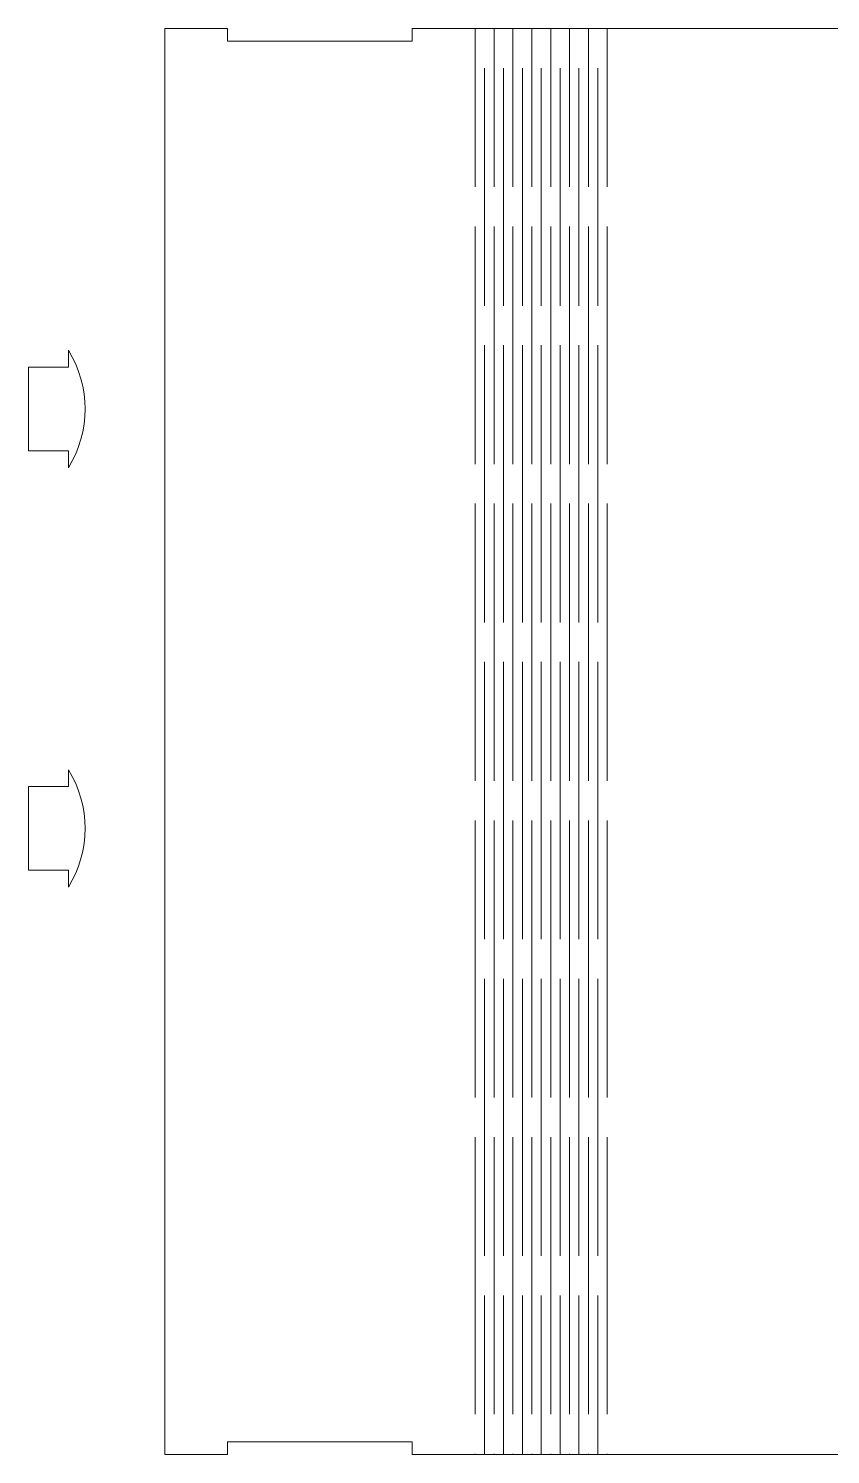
# Model space of a CAD drawing. Header units: centimetres. Extents: x -56 to 56, y -46 to 46.
# Drawn here: x 14.23 to 33.35, y -1.15 to 32.85 of the extents above; entities that cross this region are included whole.
import ezdxf

# ---------------------------------------------------------------- set-up
doc = ezdxf.new("R2010")
doc.units = ezdxf.units.CM
doc.header["$MEASUREMENT"] = 0
doc.layers.add('Camada 1', color=7, linetype='Continuous')

msp = doc.modelspace()

# ---------------------------------------------------------------- linework, layer by layer
at = {"layer": 'Camada 1', "color": 250, "lineweight": 20}
for points, knots in [([(28.02574, -1.15384), (40.15826, -1.15384), (43.06602, -1.15388), (56.02575, -1.15388), (56.02575, -1.15388), (56.02575, -1.15388), (56.02575, 32.84612), (56.02575, 32.84612), (56.02575, 32.84612), (43.05091, 32.84612), (40.18961, 32.84612), (28.02574, 32.84612), (28.02574, 32.84612), (26.98292, 32.84612), (25.91856, 32.84612), (24.87574, 32.84612), (24.87574, 32.84612), (24.87574, 32.84612), (23.37574, 32.84612), (23.37574, 32.84612), (23.37574, 32.84612), (23.37574, 32.84612), (23.37574, 32.54614), (23.37574, 32.54614), (23.37574, 32.54614), (23.37574, 32.54614), (18.97574, 32.54614), (18.97574, 32.54614), (18.97574, 32.54614), (18.97574, 32.54614), (18.97574, 32.84612), (18.97574, 32.84612), (18.97574, 32.84612), (18.97574, 32.84612), (17.47574, 32.84612), (17.47574, 32.84612), (17.47574, 32.84612), (17.47574, 32.84612), (17.47574, -1.15384), (17.47574, -1.15384), (17.47574, -1.15384), (17.47574, -1.15384), (18.97574, -1.15384), (18.97574, -1.15384), (18.97574, -1.15384), (18.97574, -1.15384), (18.97574, -0.85386), (18.97574, -0.85386), (18.97574, -0.85386), (18.97574, -0.85386), (23.37574, -0.85386), (23.37574, -0.85386), (23.37574, -0.85386), (23.37574, -0.85386), (23.37574, -1.15384), (23.37574, -1.15384), (23.37574, -1.15384), (23.37574, -1.15384), (24.87574, -1.15384), (24.87574, -1.15384), (24.87574, -1.15384), (25.91856, -1.15384), (26.98292, -1.15384), (28.02574, -1.15384)], [0, 0, 0, 0, 0.05882353, 0.05882353, 0.05882353, 0.05882353, 0.11764706, 0.11764706, 0.11764706, 0.11764706, 0.17647059, 0.17647059, 0.17647059, 0.17647059, 0.23529412, 0.23529412, 0.23529412, 0.23529412, 0.29411765, 0.29411765, 0.29411765, 0.29411765, 0.35294118, 0.35294118, 0.35294118, 0.35294118, 0.41176471, 0.41176471, 0.41176471, 0.41176471, 0.47058824, 0.47058824, 0.47058824, 0.47058824, 0.52941176, 0.52941176, 0.52941176, 0.52941176, 0.58823529, 0.58823529, 0.58823529, 0.58823529, 0.64705882, 0.64705882, 0.64705882, 0.64705882, 0.70588235, 0.70588235, 0.70588235, 0.70588235, 0.76470588, 0.76470588, 0.76470588, 0.76470588, 0.82352941, 0.82352941, 0.82352941, 0.82352941, 0.88235294, 0.88235294, 0.88235294, 0.88235294, 1, 1, 1, 1]), ([(15.17912, 22.37432), (15.71245, 23.23146), (15.71245, 24.31718), (15.17912, 25.17432), (15.17912, 25.17432), (15.17912, 25.17432), (15.17912, 24.77432), (15.17912, 24.77432), (15.17912, 24.77432), (15.17912, 24.77432), (14.22912, 24.77432), (14.22912, 24.77432), (14.22912, 24.77432), (14.22912, 24.77432), (14.22912, 22.77432), (14.22912, 22.77432), (14.22912, 22.77432), (14.22912, 22.77432), (15.17912, 22.77432), (15.17912, 22.77432), (15.17912, 22.77432), (15.17912, 22.77432), (15.17912, 22.37432), (15.17912, 22.37432)], [0, 0, 0, 0, 0.14285714, 0.14285714, 0.14285714, 0.14285714, 0.28571429, 0.28571429, 0.28571429, 0.28571429, 0.42857143, 0.42857143, 0.42857143, 0.42857143, 0.57142857, 0.57142857, 0.57142857, 0.57142857, 0.71428571, 0.71428571, 0.71428571, 0.71428571, 1, 1, 1, 1]), ([(15.17912, 12.37432), (15.71245, 13.23146), (15.71245, 14.31718), (15.17912, 15.17432), (15.17912, 15.17432), (15.17912, 15.17432), (15.17912, 14.77432), (15.17912, 14.77432), (15.17912, 14.77432), (15.17912, 14.77432), (14.22912, 14.77432), (14.22912, 14.77432), (14.22912, 14.77432), (14.22912, 14.77432), (14.22912, 12.77432), (14.22912, 12.77432), (14.22912, 12.77432), (14.22912, 12.77432), (15.17912, 12.77432), (15.17912, 12.77432), (15.17912, 12.77432), (15.17912, 12.77432), (15.17912, 12.37432), (15.17912, 12.37432)], [0, 0, 0, 0, 0.14285714, 0.14285714, 0.14285714, 0.14285714, 0.28571429, 0.28571429, 0.28571429, 0.28571429, 0.42857143, 0.42857143, 0.42857143, 0.42857143, 0.57142857, 0.57142857, 0.57142857, 0.57142857, 0.71428571, 0.71428571, 0.71428571, 0.71428571, 1, 1, 1, 1])]:
    msp.add_open_spline(points, degree=3, knots=knots, dxfattribs=at)
for points in [[(24.87574, 32.84612), (24.87574, 32.84612), (24.87574, 29.07009), (24.87574, 29.07009)], [(25.32574, 32.84612), (25.32574, 32.84612), (25.32574, 29.07009), (25.32574, 29.07009)], [(25.77575, 32.84612), (25.77575, 32.84612), (25.77575, 29.07009), (25.77575, 29.07009)], [(26.22575, 32.84612), (26.22575, 32.84612), (26.22575, 29.07009), (26.22575, 29.07009)], [(26.67573, 32.84612), (26.67573, 32.84612), (26.67573, 29.07009), (26.67573, 29.07009)], [(27.12573, 32.84612), (27.12573, 32.84612), (27.12573, 29.07009), (27.12573, 29.07009)], [(27.57574, 32.84612), (27.57574, 32.84612), (27.57574, 29.07009), (27.57574, 29.07009)], [(28.02574, 32.84612), (28.02574, 32.84612), (28.02574, 29.07009), (28.02574, 29.07009)], [(25.10075, 26.23793), (25.10075, 26.23793), (25.10075, 31.90211), (25.10075, 31.90211)], [(25.55076, 26.23793), (25.55076, 26.23793), (25.55076, 31.90211), (25.55076, 31.90211)], [(26.00076, 26.23793), (26.00076, 26.23793), (26.00076, 31.90211), (26.00076, 31.90211)], [(26.45074, 26.23793), (26.45074, 26.23793), (26.45074, 31.90211), (26.45074, 31.90211)], [(26.90072, 26.23793), (26.90072, 26.23793), (26.90072, 31.90211), (26.90072, 31.90211)], [(27.35072, 26.23793), (27.35072, 26.23793), (27.35072, 31.90211), (27.35072, 31.90211)], [(27.80073, 26.23793), (27.80073, 26.23793), (27.80073, 31.90211), (27.80073, 31.90211)], [(24.87574, 28.12608), (24.87574, 28.12608), (24.87574, 22.4619), (24.87574, 22.4619)], [(25.32574, 28.12608), (25.32574, 28.12608), (25.32574, 22.4619), (25.32574, 22.4619)], [(25.77575, 28.12608), (25.77575, 28.12608), (25.77575, 22.4619), (25.77575, 22.4619)], [(26.22575, 28.12608), (26.22575, 28.12608), (26.22575, 22.4619), (26.22575, 22.4619)], [(26.67573, 28.12608), (26.67573, 28.12608), (26.67573, 22.4619), (26.67573, 22.4619)], [(27.12573, 28.12608), (27.12573, 28.12608), (27.12573, 22.4619), (27.12573, 22.4619)], [(27.57574, 28.12608), (27.57574, 28.12608), (27.57574, 22.4619), (27.57574, 22.4619)], [(28.02574, 28.12608), (28.02574, 28.12608), (28.02574, 22.4619), (28.02574, 22.4619)], [(25.10075, 18.68588), (25.10075, 18.68588), (25.10075, 25.29392), (25.10075, 25.29392)], [(25.55076, 18.68588), (25.55076, 18.68588), (25.55076, 25.29392), (25.55076, 25.29392)], [(26.00076, 18.68588), (26.00076, 18.68588), (26.00076, 25.29392), (26.00076, 25.29392)], [(26.45074, 18.68588), (26.45074, 18.68588), (26.45074, 25.29392), (26.45074, 25.29392)], [(26.90072, 18.68588), (26.90072, 18.68588), (26.90072, 25.29392), (26.90072, 25.29392)], [(27.35072, 18.68588), (27.35072, 18.68588), (27.35072, 25.29392), (27.35072, 25.29392)], [(27.80073, 18.68588), (27.80073, 18.68588), (27.80073, 25.29392), (27.80073, 25.29392)], [(24.87574, 21.51789), (24.87574, 21.51789), (24.87574, 14.90981), (24.87574, 14.90981)], [(25.32574, 21.51789), (25.32574, 21.51789), (25.32574, 14.90981), (25.32574, 14.90981)], [(25.77575, 21.51789), (25.77575, 21.51789), (25.77575, 14.90981), (25.77575, 14.90981)], [(26.22575, 21.51789), (26.22575, 21.51789), (26.22575, 14.90981), (26.22575, 14.90981)], [(26.67573, 21.51789), (26.67573, 21.51789), (26.67573, 14.90981), (26.67573, 14.90981)], [(27.12573, 21.51789), (27.12573, 21.51789), (27.12573, 14.90981), (27.12573, 14.90981)], [(27.57574, 21.51789), (27.57574, 21.51789), (27.57574, 14.90981), (27.57574, 14.90981)], [(28.02574, 21.51789), (28.02574, 21.51789), (28.02574, 14.90981), (28.02574, 14.90981)], [(25.10075, 11.13379), (25.10075, 11.13379), (25.10075, 17.74186), (25.10075, 17.74186)], [(25.55076, 11.13379), (25.55076, 11.13379), (25.55076, 17.74186), (25.55076, 17.74186)], [(26.00076, 11.13379), (26.00076, 11.13379), (26.00076, 17.74186), (26.00076, 17.74186)], [(26.45074, 11.13379), (26.45074, 11.13379), (26.45074, 17.74186), (26.45074, 17.74186)], [(26.90072, 11.13379), (26.90072, 11.13379), (26.90072, 17.74186), (26.90072, 17.74186)], [(27.35072, 11.13379), (27.35072, 11.13379), (27.35072, 17.74186), (27.35072, 17.74186)], [(27.80073, 11.13379), (27.80073, 11.13379), (27.80073, 17.74186), (27.80073, 17.74186)], [(24.87574, 13.9658), (24.87574, 13.9658), (24.87574, 7.35773), (24.87574, 7.35773)], [(25.32574, 13.9658), (25.32574, 13.9658), (25.32574, 7.35773), (25.32574, 7.35773)], [(25.77575, 13.9658), (25.77575, 13.9658), (25.77575, 7.35773), (25.77575, 7.35773)], [(26.22575, 13.9658), (26.22575, 13.9658), (26.22575, 7.35773), (26.22575, 7.35773)], [(26.67573, 13.9658), (26.67573, 13.9658), (26.67573, 7.35773), (26.67573, 7.35773)], [(27.12573, 13.9658), (27.12573, 13.9658), (27.12573, 7.35773), (27.12573, 7.35773)], [(27.57574, 13.9658), (27.57574, 13.9658), (27.57574, 7.35773), (27.57574, 7.35773)], [(28.02574, 13.9658), (28.02574, 13.9658), (28.02574, 7.35773), (28.02574, 7.35773)], [(25.10075, 3.58165), (25.10075, 3.58165), (25.10075, 10.18977), (25.10075, 10.18977)], [(25.55076, 3.58165), (25.55076, 3.58165), (25.55076, 10.18977), (25.55076, 10.18977)], [(26.00076, 3.58165), (26.00076, 3.58165), (26.00076, 10.18977), (26.00076, 10.18977)], [(26.45074, 3.58165), (26.45074, 3.58165), (26.45074, 10.18977), (26.45074, 10.18977)], [(26.90072, 3.58165), (26.90072, 3.58165), (26.90072, 10.18977), (26.90072, 10.18977)], [(27.35072, 3.58165), (27.35072, 3.58165), (27.35072, 10.18977), (27.35072, 10.18977)], [(27.80073, 3.58165), (27.80073, 3.58165), (27.80073, 10.18977), (27.80073, 10.18977)], [(24.87574, 6.41372), (24.87574, 6.41372), (24.87574, -0.19442), (24.87574, -0.19442)], [(25.32574, 6.41372), (25.32574, 6.41372), (25.32574, -0.19442), (25.32574, -0.19442)], [(25.77575, 6.41372), (25.77575, 6.41372), (25.77575, -0.19442), (25.77575, -0.19442)], [(26.22575, 6.41372), (26.22575, 6.41372), (26.22575, -0.19442), (26.22575, -0.19442)], [(26.67573, 6.41372), (26.67573, 6.41372), (26.67573, -0.19442), (26.67573, -0.19442)], [(27.12573, 6.41372), (27.12573, 6.41372), (27.12573, -0.19442), (27.12573, -0.19442)], [(27.57574, 6.41372), (27.57574, 6.41372), (27.57574, -0.19442), (27.57574, -0.19442)], [(28.02574, 6.41372), (28.02574, 6.41372), (28.02574, -0.19442), (28.02574, -0.19442)], [(25.10075, -1.15388), (25.10075, -1.15388), (25.10075, 2.63764), (25.10075, 2.63764)], [(25.55075, -1.15388), (25.55075, -1.15388), (25.55075, 2.63764), (25.55075, 2.63764)], [(26.00076, -1.15388), (26.00076, -1.15388), (26.00076, 2.63764), (26.00076, 2.63764)], [(26.45074, -1.15388), (26.45074, -1.15388), (26.45074, 2.63764), (26.45074, 2.63764)], [(26.90072, -1.15388), (26.90072, -1.15388), (26.90072, 2.63764), (26.90072, 2.63764)], [(27.35073, -1.15388), (27.35073, -1.15388), (27.35073, 2.63764), (27.35073, 2.63764)], [(27.80073, -1.15388), (27.80073, -1.15388), (27.80073, 2.63764), (27.80073, 2.63764)], [(24.87574, -1.13842), (24.87574, -1.13842), (24.87574, -1.15388), (24.87574, -1.15388)], [(25.32574, -1.13842), (25.32574, -1.13842), (25.32574, -1.15388), (25.32574, -1.15388)], [(25.77575, -1.13842), (25.77575, -1.13842), (25.77575, -1.15388), (25.77575, -1.15388)], [(26.22575, -1.13842), (26.22575, -1.13842), (26.22575, -1.15388), (26.22575, -1.15388)], [(26.67573, -1.13842), (26.67573, -1.13842), (26.67573, -1.15388), (26.67573, -1.15388)], [(27.12573, -1.13842), (27.12573, -1.13842), (27.12573, -1.15388), (27.12573, -1.15388)], [(27.57574, -1.13842), (27.57574, -1.13842), (27.57574, -1.15388), (27.57574, -1.15388)], [(28.02574, -1.13842), (28.02574, -1.13842), (28.02574, -1.15388), (28.02574, -1.15388)]]:
    msp.add_open_spline(points, degree=3, dxfattribs=at)

doc.saveas('drawing.dxf')
